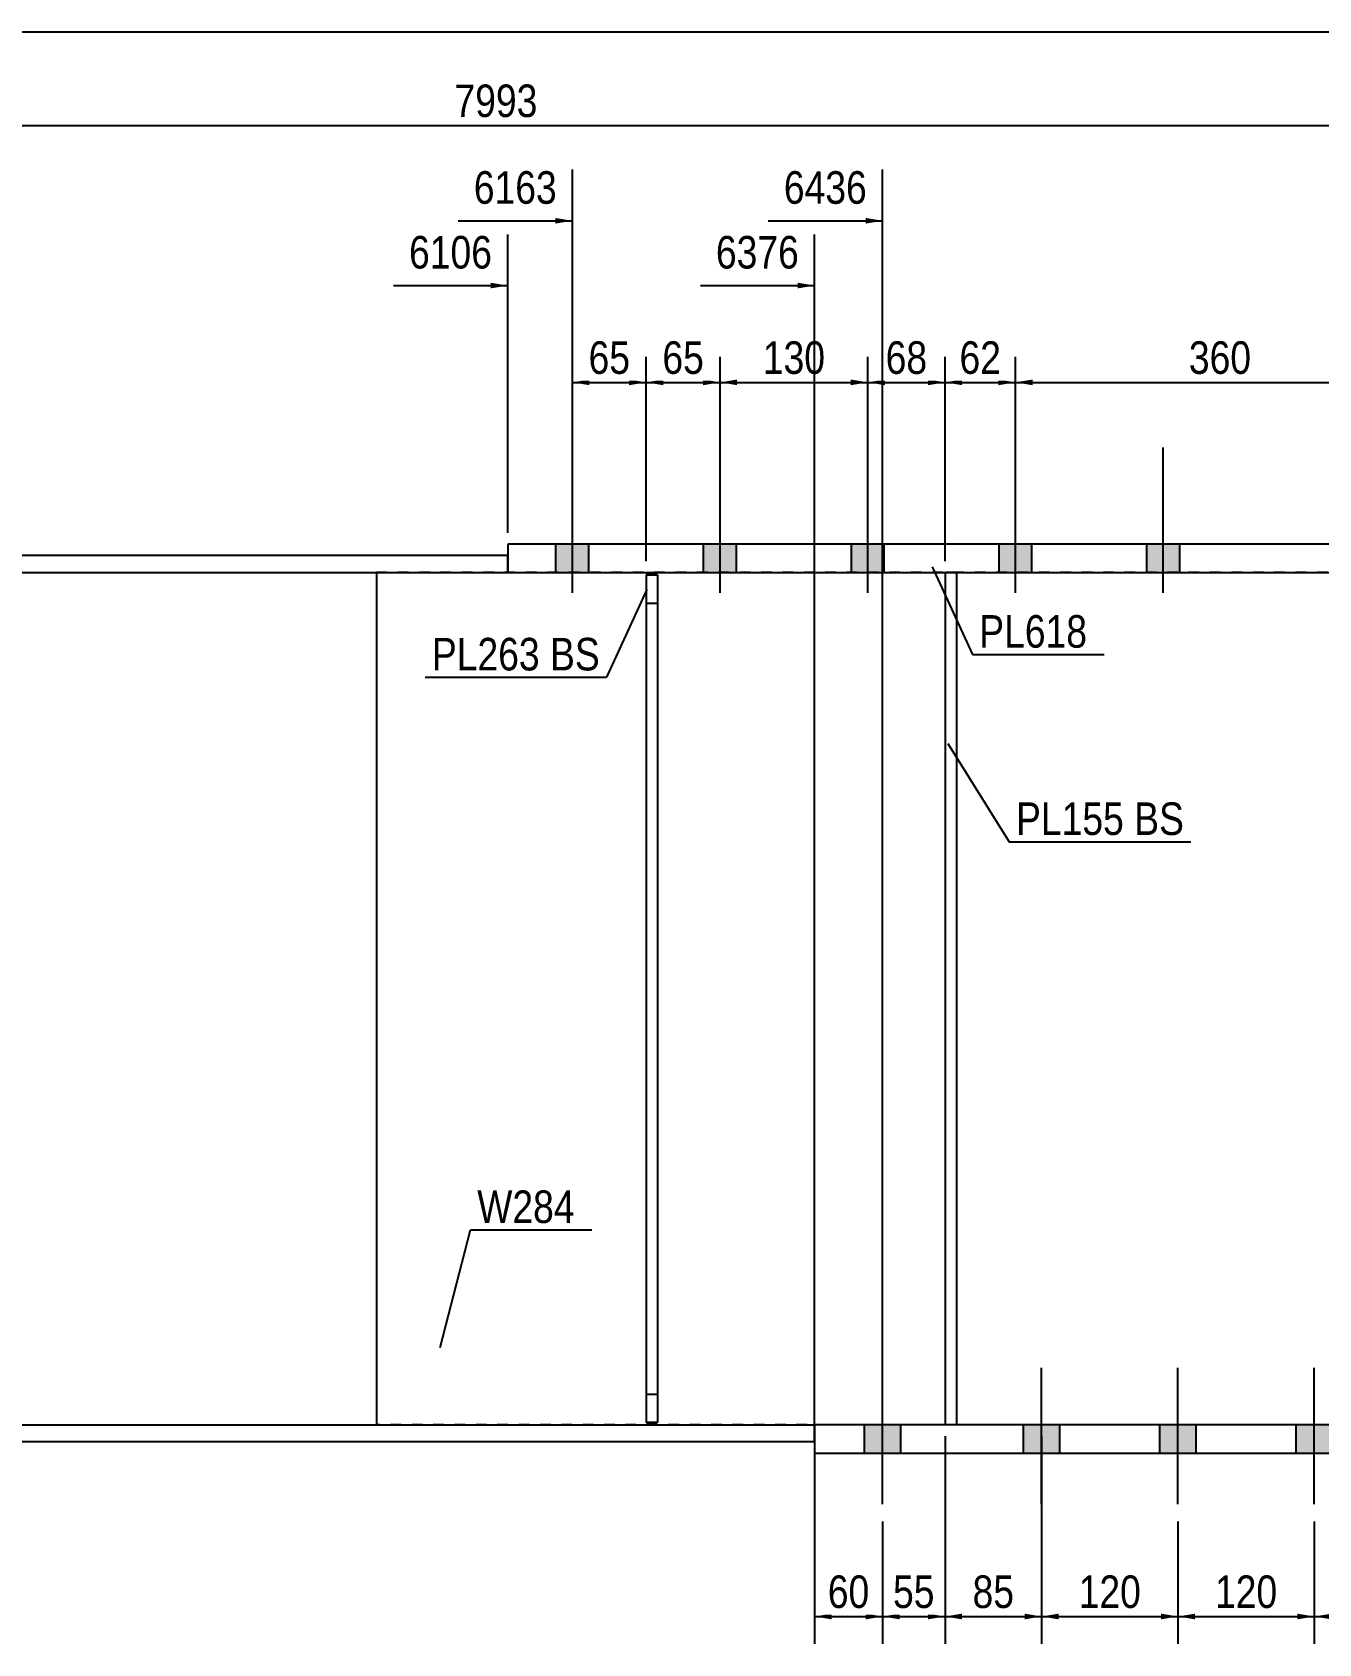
# Model space of a CAD drawing. Header units: millimetres. Extents: x -327 to 86, y -167 to 120.
# Drawn here: x -154.6 to -41.3, y -21.8 to 120.1 of the extents above; entities that cross this region are included whole.
import ezdxf

# ---------------------------------------------------------------- set-up
doc = ezdxf.new("R2010")
doc.units = ezdxf.units.MM
doc.linetypes.add('DXK_LINE_DOT1', pattern=[1.8814, 0.9407, -0.9407])
doc.styles.add('Arial Narrow', font='ARIALN.TTF', dxfattribs={"height": 0.2})

# ---------------------------------------------------------------- blocks, each defined once
blk = doc.blocks.new('Unknown-622253932-1209')
at = {"color": 5, "linetype": 'Continuous'}
blk.add_line((85.66, 120.05), (-324.34, 120.05), dxfattribs=at)
blk = doc.blocks.new('Bolt-622253932-1263 - 1230')
at = {"linetype": 'Continuous'}
for points in [[(-78.14, -2.5), (-81.34, -2.5), (-81.34, -5), (-78.14, -5)], [(-78.14, -2.5), (-81.34, -2.5), (-81.34, -5), (-78.14, -5)], [(-78.14, -2.5), (-81.34, -2.5), (-81.34, -5), (-78.14, -5)], [(-78.14, -2.5), (-81.34, -2.5), (-81.34, -5), (-78.14, -5)], [(-64.14, -2.5), (-67.34, -2.5), (-67.34, -5), (-64.14, -5)], [(-64.14, -2.5), (-67.34, -2.5), (-67.34, -5), (-64.14, -5)], [(-64.14, -2.5), (-67.34, -2.5), (-67.34, -5), (-64.14, -5)], [(-64.14, -2.5), (-67.34, -2.5), (-67.34, -5), (-64.14, -5)], [(-52.14, -2.5), (-55.34, -2.5), (-55.34, -5), (-52.14, -5)], [(-52.14, -2.5), (-55.34, -2.5), (-55.34, -5), (-52.14, -5)], [(-52.14, -2.5), (-55.34, -2.5), (-55.34, -5), (-52.14, -5)], [(-52.14, -2.5), (-55.34, -2.5), (-55.34, -5), (-52.14, -5)], [(-40.14, -2.5), (-43.34, -2.5), (-43.34, -5), (-40.14, -5)], [(-40.14, -2.5), (-43.34, -2.5), (-43.34, -5), (-40.14, -5)], [(-40.14, -2.5), (-43.34, -2.5), (-43.34, -5), (-40.14, -5)], [(-40.14, -2.5), (-43.34, -2.5), (-43.34, -5), (-40.14, -5)], [(-28.14, -2.5), (-31.34, -2.5), (-31.34, -5), (-28.14, -5)], [(-28.14, -2.5), (-31.34, -2.5), (-31.34, -5), (-28.14, -5)], [(-28.14, -2.5), (-31.34, -2.5), (-31.34, -5), (-28.14, -5)], [(-28.14, -2.5), (-31.34, -2.5), (-31.34, -5), (-28.14, -5)], [(-10.86, -2.5), (-14.06, -2.5), (-14.06, -5), (-10.86, -5)], [(-10.86, -2.5), (-14.06, -2.5), (-14.06, -5), (-10.86, -5)], [(-10.86, -2.5), (-14.06, -2.5), (-14.06, -5), (-10.86, -5)], [(-10.86, -2.5), (-14.06, -2.5), (-14.06, -5), (-10.86, -5)], [(6.39, -2.5), (3.19, -2.5), (3.19, -5), (6.39, -5)], [(6.39, -2.5), (3.19, -2.5), (3.19, -5), (6.39, -5)], [(6.39, -2.5), (3.19, -2.5), (3.19, -5), (6.39, -5)], [(6.39, -2.5), (3.19, -2.5), (3.19, -5), (6.39, -5)], [(18.39, -2.5), (15.19, -2.5), (15.19, -5), (18.39, -5)], [(18.39, -2.5), (15.19, -2.5), (15.19, -5), (18.39, -5)], [(18.39, -2.5), (15.19, -2.5), (15.19, -5), (18.39, -5)], [(18.39, -2.5), (15.19, -2.5), (15.19, -5), (18.39, -5)], [(30.39, -2.5), (27.19, -2.5), (27.19, -5), (30.39, -5)], [(30.39, -2.5), (27.19, -2.5), (27.19, -5), (30.39, -5)], [(30.39, -2.5), (27.19, -2.5), (27.19, -5), (30.39, -5)], [(30.39, -2.5), (27.19, -2.5), (27.19, -5), (30.39, -5)], [(42.39, -2.5), (39.19, -2.5), (39.19, -5), (42.39, -5)], [(42.39, -2.5), (39.19, -2.5), (39.19, -5), (42.39, -5)], [(42.39, -2.5), (39.19, -2.5), (39.19, -5), (42.39, -5)], [(42.39, -2.5), (39.19, -2.5), (39.19, -5), (42.39, -5)], [(56.39, -2.5), (53.19, -2.5), (53.19, -5), (56.39, -5)], [(56.39, -2.5), (53.19, -2.5), (53.19, -5), (56.39, -5)], [(56.39, -2.5), (53.19, -2.5), (53.19, -5), (56.39, -5)], [(56.39, -2.5), (53.19, -2.5), (53.19, -5), (56.39, -5)]]:
    blk.add_hatch(color=3, dxfattribs=at).paths.add_polyline_path(points)
at = {"color": 3, "linetype": 'Continuous'}
for p, q in [((-79.74, -9.48), (-79.74, 2.5)), ((-79.74, -9.48), (-79.74, 2.5)), ((-79.74, -9.48), (-79.74, 2.5)), ((-79.74, -9.48), (-79.74, 2.5)), ((-65.74, -9.48), (-65.74, 2.5)), ((-65.74, -9.48), (-65.74, 2.5)), ((-65.74, -9.48), (-65.74, 2.5)), ((-65.74, -9.48), (-65.74, 2.5)), ((-53.74, -9.48), (-53.74, 2.5)), ((-53.74, -9.48), (-53.74, 2.5)), ((-53.74, -9.48), (-53.74, 2.5)), ((-53.74, -9.48), (-53.74, 2.5)), ((-41.74, -9.48), (-41.74, 2.5)), ((-41.74, -9.48), (-41.74, 2.5)), ((-41.74, -9.48), (-41.74, 2.5)), ((-41.74, -9.48), (-41.74, 2.5)), ((-29.74, -9.48), (-29.74, 2.5)), ((-29.74, -9.48), (-29.74, 2.5)), ((-29.74, -9.48), (-29.74, 2.5)), ((-29.74, -9.48), (-29.74, 2.5)), ((-12.46, -9.48), (-12.46, 2.5)), ((-12.46, -9.48), (-12.46, 2.5)), ((-12.46, -9.48), (-12.46, 2.5)), ((-12.46, -9.48), (-12.46, 2.5)), ((4.79, -9.48), (4.79, 2.5)), ((4.79, -9.48), (4.79, 2.5)), ((4.79, -9.48), (4.79, 2.5)), ((4.79, -9.48), (4.79, 2.5)), ((16.79, -9.48), (16.79, 2.5)), ((16.79, -9.48), (16.79, 2.5)), ((16.79, -9.48), (16.79, 2.5)), ((16.79, -9.48), (16.79, 2.5)), ((28.79, -9.48), (28.79, 2.5)), ((28.79, -9.48), (28.79, 2.5)), ((28.79, -9.48), (28.79, 2.5)), ((28.79, -9.48), (28.79, 2.5)), ((40.79, -9.48), (40.79, 2.5)), ((40.79, -9.48), (40.79, 2.5)), ((40.79, -9.48), (40.79, 2.5)), ((40.79, -9.48), (40.79, 2.5)), ((54.79, -9.48), (54.79, 2.5)), ((54.79, -9.48), (54.79, 2.5)), ((54.79, -9.48), (54.79, 2.5)), ((54.79, -9.48), (54.79, 2.5)), ((-81.34, -5), (-81.34, -2.5)), ((-81.34, -5), (-81.34, -2.5)), ((-81.34, -5), (-81.34, -2.5)), ((-81.34, -5), (-81.34, -2.5)), ((-78.14, -5), (-78.14, -2.5)), ((-78.14, -5), (-78.14, -2.5)), ((-78.14, -5), (-78.14, -2.5)), ((-78.14, -5), (-78.14, -2.5)), ((-67.34, -5), (-67.34, -2.5)), ((-67.34, -5), (-67.34, -2.5)), ((-67.34, -5), (-67.34, -2.5)), ((-67.34, -5), (-67.34, -2.5)), ((-64.14, -5), (-64.14, -2.5)), ((-64.14, -5), (-64.14, -2.5)), ((-64.14, -5), (-64.14, -2.5)), ((-64.14, -5), (-64.14, -2.5)), ((-55.34, -5), (-55.34, -2.5)), ((-55.34, -5), (-55.34, -2.5)), ((-55.34, -5), (-55.34, -2.5)), ((-55.34, -5), (-55.34, -2.5)), ((-52.14, -5), (-52.14, -2.5)), ((-52.14, -5), (-52.14, -2.5)), ((-52.14, -5), (-52.14, -2.5)), ((-52.14, -5), (-52.14, -2.5)), ((-43.34, -5), (-43.34, -2.5)), ((-43.34, -5), (-43.34, -2.5)), ((-43.34, -5), (-43.34, -2.5)), ((-43.34, -5), (-43.34, -2.5)), ((-40.14, -5), (-40.14, -2.5)), ((-40.14, -5), (-40.14, -2.5)), ((-40.14, -5), (-40.14, -2.5)), ((-40.14, -5), (-40.14, -2.5)), ((-31.34, -5), (-31.34, -2.5)), ((-31.34, -5), (-31.34, -2.5)), ((-31.34, -5), (-31.34, -2.5)), ((-31.34, -5), (-31.34, -2.5)), ((-28.14, -5), (-28.14, -2.5)), ((-28.14, -5), (-28.14, -2.5)), ((-28.14, -5), (-28.14, -2.5)), ((-28.14, -5), (-28.14, -2.5)), ((-14.06, -5), (-14.06, -2.5)), ((-14.06, -5), (-14.06, -2.5)), ((-14.06, -5), (-14.06, -2.5)), ((-14.06, -5), (-14.06, -2.5)), ((-10.86, -5), (-10.86, -2.5)), ((-10.86, -5), (-10.86, -2.5)), ((-10.86, -5), (-10.86, -2.5)), ((-10.86, -5), (-10.86, -2.5)), ((3.19, -5), (3.19, -2.5)), ((3.19, -5), (3.19, -2.5)), ((3.19, -5), (3.19, -2.5)), ((3.19, -5), (3.19, -2.5)), ((6.39, -5), (6.39, -2.5)), ((6.39, -5), (6.39, -2.5)), ((6.39, -5), (6.39, -2.5)), ((6.39, -5), (6.39, -2.5)), ((15.19, -5), (15.19, -2.5)), ((15.19, -5), (15.19, -2.5)), ((15.19, -5), (15.19, -2.5)), ((15.19, -5), (15.19, -2.5)), ((18.39, -5), (18.39, -2.5)), ((18.39, -5), (18.39, -2.5)), ((18.39, -5), (18.39, -2.5)), ((18.39, -5), (18.39, -2.5)), ((27.19, -5), (27.19, -2.5)), ((27.19, -5), (27.19, -2.5)), ((27.19, -5), (27.19, -2.5)), ((27.19, -5), (27.19, -2.5)), ((30.39, -5), (30.39, -2.5)), ((30.39, -5), (30.39, -2.5)), ((30.39, -5), (30.39, -2.5)), ((30.39, -5), (30.39, -2.5)), ((39.19, -5), (39.19, -2.5)), ((39.19, -5), (39.19, -2.5)), ((39.19, -5), (39.19, -2.5)), ((39.19, -5), (39.19, -2.5)), ((42.39, -5), (42.39, -2.5)), ((42.39, -5), (42.39, -2.5)), ((42.39, -5), (42.39, -2.5)), ((42.39, -5), (42.39, -2.5)), ((53.19, -5), (53.19, -2.5)), ((53.19, -5), (53.19, -2.5)), ((53.19, -5), (53.19, -2.5)), ((53.19, -5), (53.19, -2.5)), ((56.39, -5), (56.39, -2.5)), ((56.39, -5), (56.39, -2.5)), ((56.39, -5), (56.39, -2.5)), ((56.39, -5), (56.39, -2.5))]:
    blk.add_line(p, q, dxfattribs=at)
blk = doc.blocks.new('Part-622253932-1590 - 1230')
at = {"color": 2, "linetype": 'Continuous'}
for p, q in [((-124.29, 72.5), (-124.29, -2.5)), ((49.13, -2.26), (49.09, -2.5))]:
    blk.add_line(p, q, dxfattribs=at)
at = {"color": 7, "linetype": 'DXK_LINE_DOT1'}
for p, q in [((61.02, 72.5), (-124.29, 72.5)), ((49.13, -2.26), (61.02, 72.5)), ((49.09, -2.5), (-124.29, -2.5))]:
    blk.add_line(p, q, dxfattribs=at)
blk = doc.blocks.new('Bolt-622253932-1262 - 1230')
at = {"linetype": 'Continuous'}
for points in [[(-105.59, 75), (-108.49, 75), (-108.49, 72.5), (-105.59, 72.5)], [(-105.59, 75), (-108.49, 75), (-108.49, 72.5), (-105.59, 72.5)], [(-92.59, 75), (-95.49, 75), (-95.49, 72.5), (-92.59, 72.5)], [(-92.59, 75), (-95.49, 75), (-95.49, 72.5), (-92.59, 72.5)], [(-79.59, 75), (-82.49, 75), (-82.49, 72.5), (-79.59, 72.5)], [(-79.59, 75), (-82.49, 75), (-82.49, 72.5), (-79.59, 72.5)], [(-66.59, 75), (-69.49, 75), (-69.49, 72.5), (-66.59, 72.5)], [(-66.59, 75), (-69.49, 75), (-69.49, 72.5), (-66.59, 72.5)], [(-53.59, 75), (-56.49, 75), (-56.49, 72.5), (-53.59, 72.5)], [(-53.59, 75), (-56.49, 75), (-56.49, 72.5), (-53.59, 72.5)], [(-30.59, 75), (-33.49, 75), (-33.49, 72.5), (-30.59, 72.5)], [(-30.59, 75), (-33.49, 75), (-33.49, 72.5), (-30.59, 72.5)], [(-5.59, 75), (-8.49, 75), (-8.49, 72.5), (-5.59, 72.5)], [(-5.59, 75), (-8.49, 75), (-8.49, 72.5), (-5.59, 72.5)], [(17.41, 75), (14.51, 75), (14.51, 72.5), (17.41, 72.5)], [(17.41, 75), (14.51, 75), (14.51, 72.5), (17.41, 72.5)], [(30.41, 74.99), (27.51, 74.99), (27.51, 72.49), (30.41, 72.49)], [(30.41, 74.99), (27.51, 74.99), (27.51, 72.49), (30.41, 72.49)], [(43.41, 74.99), (40.51, 74.99), (40.51, 72.49), (43.41, 72.49)], [(43.41, 74.99), (40.51, 74.99), (40.51, 72.49), (43.41, 72.49)], [(56.41, 74.99), (53.51, 74.99), (53.51, 72.49), (56.41, 72.49)], [(56.41, 74.99), (53.51, 74.99), (53.51, 72.49), (56.41, 72.49)], [(69.41, 74.99), (66.51, 74.99), (66.51, 72.49), (69.41, 72.49)], [(69.41, 74.99), (66.51, 74.99), (66.51, 72.49), (69.41, 72.49)]]:
    blk.add_hatch(color=3, dxfattribs=at).paths.add_polyline_path(points)
at = {"color": 3, "linetype": 'Continuous'}
for p, q in [((-107.04, 70.71), (-107.04, 83.5)), ((-107.04, 70.71), (-107.04, 83.5)), ((-94.04, 70.71), (-94.04, 83.5)), ((-94.04, 70.71), (-94.04, 83.5)), ((-81.04, 70.71), (-81.04, 83.5)), ((-81.04, 70.71), (-81.04, 83.5)), ((-68.04, 70.71), (-68.04, 83.5)), ((-68.04, 70.71), (-68.04, 83.5)), ((-55.04, 70.71), (-55.04, 83.5)), ((-55.04, 70.71), (-55.04, 83.5)), ((-32.04, 70.71), (-32.04, 83.5)), ((-32.04, 70.71), (-32.04, 83.5)), ((-7.04, 70.71), (-7.04, 83.5)), ((-7.04, 70.71), (-7.04, 83.5)), ((15.96, 70.71), (15.96, 83.5)), ((15.96, 70.71), (15.96, 83.5)), ((28.96, 70.71), (28.96, 83.5)), ((28.96, 70.71), (28.96, 83.5)), ((41.96, 70.7), (41.96, 83.49)), ((41.96, 70.7), (41.96, 83.49)), ((54.96, 70.7), (54.96, 83.49)), ((54.96, 70.7), (54.96, 83.49)), ((67.96, 70.7), (67.96, 83.49)), ((67.96, 70.7), (67.96, 83.49)), ((-108.49, 72.5), (-108.49, 75)), ((-108.49, 72.5), (-108.49, 75)), ((-105.59, 72.5), (-105.59, 75)), ((-105.59, 72.5), (-105.59, 75)), ((-95.49, 72.5), (-95.49, 75)), ((-95.49, 72.5), (-95.49, 75)), ((-92.59, 72.5), (-92.59, 75)), ((-92.59, 72.5), (-92.59, 75)), ((-82.49, 72.5), (-82.49, 75)), ((-82.49, 72.5), (-82.49, 75)), ((-79.59, 72.5), (-79.59, 75)), ((-79.59, 72.5), (-79.59, 75)), ((-69.49, 72.5), (-69.49, 75)), ((-69.49, 72.5), (-69.49, 75)), ((-66.59, 72.5), (-66.59, 75)), ((-66.59, 72.5), (-66.59, 75)), ((-56.49, 72.5), (-56.49, 75)), ((-56.49, 72.5), (-56.49, 75)), ((-53.59, 72.5), (-53.59, 75)), ((-53.59, 72.5), (-53.59, 75)), ((-33.49, 72.5), (-33.49, 75)), ((-33.49, 72.5), (-33.49, 75)), ((-30.59, 72.5), (-30.59, 75)), ((-30.59, 72.5), (-30.59, 75)), ((-8.49, 72.5), (-8.49, 75)), ((-8.49, 72.5), (-8.49, 75)), ((-5.59, 72.5), (-5.59, 75)), ((-5.59, 72.5), (-5.59, 75)), ((14.51, 72.5), (14.51, 75)), ((14.51, 72.5), (14.51, 75)), ((17.41, 72.5), (17.41, 75)), ((17.41, 72.5), (17.41, 75)), ((27.51, 72.49), (27.51, 74.99)), ((27.51, 72.49), (27.51, 74.99)), ((30.41, 72.49), (30.41, 74.99)), ((30.41, 72.49), (30.41, 74.99)), ((40.51, 72.49), (40.51, 74.99)), ((40.51, 72.49), (40.51, 74.99)), ((43.41, 72.49), (43.41, 74.99)), ((43.41, 72.49), (43.41, 74.99)), ((53.51, 72.49), (53.51, 74.99)), ((53.51, 72.49), (53.51, 74.99)), ((56.41, 72.49), (56.41, 74.99)), ((56.41, 72.49), (56.41, 74.99)), ((66.51, 72.49), (66.51, 74.99)), ((66.51, 72.49), (66.51, 74.99)), ((69.41, 72.49), (69.41, 74.99)), ((69.41, 72.49), (69.41, 74.99))]:
    blk.add_line(p, q, dxfattribs=at)
blk = doc.blocks.new('Part-622253932-1281 - 1230')
at = {"color": 7, "linetype": 'DXK_LINE_DOT1'}
for p, q in [((-299.5, 72.5), (-299.5, -2.5)), ((-299.5, 72.5), (-244.49, 72.5)), ((-244.39, 72.5), (-164.39, 72.5)), ((-164.29, 72.5), (-124.29, 72.5)), ((-124.29, 72.5), (-124.29, -2.5)), ((-299.5, -2.5), (-244.49, -2.5)), ((-244.39, -2.5), (-164.39, -2.5)), ((-164.29, -2.5), (-124.29, -2.5))]:
    blk.add_line(p, q, dxfattribs=at)
blk = doc.blocks.new('Part-622253932-1492 - 1230')
at = {"color": 2, "linetype": 'Continuous'}
for p, q in [((-204.39, -4), (-204.39, -2.5)), ((-204.39, -2.5), (-164.39, -2.5)), ((-164.29, -2.5), (-85.72, -2.5)), ((-85.72, -2.5), (-85.72, -4)), ((-164.39, -4), (-204.39, -4)), ((-85.72, -4), (-164.29, -4))]:
    blk.add_line(p, q, dxfattribs=at)
blk = doc.blocks.new('Part-622253932-1558 - 1230')
at = {"color": 2, "linetype": 'Continuous'}
for p, q in [((-164.39, 74), (-204.39, 74)), ((-204.39, 72.5), (-204.39, 74)), ((-112.74, 74), (-164.29, 74)), ((-112.74, 72.5), (-112.74, 74)), ((-204.39, 72.5), (-164.39, 72.5)), ((-164.29, 72.5), (-112.74, 72.5))]:
    blk.add_line(p, q, dxfattribs=at)
blk = doc.blocks.new('Part-622253932-1419 - 1230')
at = {"color": 7, "linetype": 'DXK_LINE_DOT1'}
for p, q in [((-73.24, 72.5), (-74.24, 72.5)), ((-74.24, 72.5), (-74.24, -2.5)), ((-73.24, 72.5), (-73.24, -2.5)), ((-73.24, -2.5), (-74.24, -2.5))]:
    blk.add_line(p, q, dxfattribs=at)
blk = doc.blocks.new('Part-622253932-1441 - 1230')
at = {"color": 2, "linetype": 'Continuous'}
for p, q in [((-74.24, 72.5), (-74.24, -2.5)), ((-73.24, 72.5), (-73.24, -2.5))]:
    blk.add_line(p, q, dxfattribs=at)
at = {"color": 7, "linetype": 'DXK_LINE_DOT1'}
for p, q in [((-74.24, 72.5), (-74.24, 72.5)), ((-73.24, 72.5), (-73.24, 72.5))]:
    blk.add_line(p, q, dxfattribs=at)
blk = doc.blocks.new('Part-622253932-1470 - 1230')
at = {"color": 2, "linetype": 'Continuous'}
for p, q in [((60.79, -2.5), (-85.72, -2.5)), ((-85.72, -2.5), (-85.72, -5)), ((60.79, -5), (60.79, -2.5)), ((-85.72, -5), (60.79, -5))]:
    blk.add_line(p, q, dxfattribs=at)
blk = doc.blocks.new('Part-622253932-3434 - 1230')
at = {"color": 2, "linetype": 'Continuous'}
for p, q in [((-100.55, 72.3), (-100.55, -2.3)), ((-99.55, 72.3), (-100.55, 72.3)), ((-99.55, 72.3), (-99.55, -2.3)), ((-99.55, -2.3), (-100.55, -2.3))]:
    blk.add_line(p, q, dxfattribs=at)
at = {"color": 7, "linetype": 'DXK_LINE_DOT1'}
for p, q in [((-100.55, 69.8), (-99.55, 69.8)), ((-100.55, 0.2), (-99.55, 0.2))]:
    blk.add_line(p, q, dxfattribs=at)
blk = doc.blocks.new('Part-622253932-3437 - 1230')
at = {"color": 7, "linetype": 'DXK_LINE_DOT1'}
for p, q in [((-100.55, 72.3), (-100.55, -2.3)), ((-100.55, 72.3), (-99.55, 72.3)), ((-99.55, 72.3), (-99.55, -2.3)), ((-100.55, -2.3), (-99.55, -2.3))]:
    blk.add_line(p, q, dxfattribs=at)
blk = doc.blocks.new('Part-622253932-13375 - 1230')
at = {"color": 2, "linetype": 'Continuous'}
for p, q in [((73.96, 74.99), (-112.74, 75)), ((-112.74, 75), (-112.74, 72.5)), ((73.96, 72.49), (73.96, 74.99)), ((-112.74, 72.5), (73.96, 72.49))]:
    blk.add_line(p, q, dxfattribs=at)
blk = doc.blocks.new('StraightDimension-622253932-15889 - 1230')
at = {"linetype": 'Continuous'}
for points in [[(-84.22, -19.62), (-85.72, -19.37), (-84.22, -19.12)], [(-81.24, -19.12), (-79.74, -19.37), (-81.24, -19.62)]]:
    blk.add_hatch(color=7, dxfattribs=at).paths.add_polyline_path(points)
at = {"color": 7, "linetype": 'Continuous'}
for p, q in [((-85.72, -3.5), (-85.72, -21.77)), ((-79.74, -11), (-79.74, -21.77)), ((-85.72, -19.37), (-79.74, -19.37))]:
    blk.add_line(p, q, dxfattribs=at)
at = {"color": 0}
blk.add_wipeout([(-80.3, -19.22), (-80.3, -15.02), (-85.16, -15.02), (-85.16, -19.22)], dxfattribs=at)
at = {"color": 3, "style": 'Arial Narrow'}
blk.add_text('60', height=2.863, dxfattribs=at).set_placement((-84.56, -18.62))
blk = doc.blocks.new('StraightDimension-622253932-1798 - 1230')
at = {"color": 7, "linetype": 'Continuous'}
blk.add_line((-301.49, 111.84), (73.96, 111.84), dxfattribs=at)
at = {"color": 0}
blk.add_wipeout([(-109.51, 111.99), (-109.51, 116.19), (-118.02, 116.19), (-118.02, 111.99)], dxfattribs=at)
at = {"color": 3, "style": 'Arial Narrow'}
blk.add_text('7993', height=2.863, dxfattribs=at).set_placement((-117.42, 112.59))
blk = doc.blocks.new('StraightDimension-622253932-11339 - 1230')
at = {"linetype": 'Continuous'}
for points in [[(-66.54, 88.99), (-68.04, 89.24), (-66.54, 89.49)], [(-33.54, 89.49), (-32.04, 89.24), (-33.54, 88.99)]]:
    blk.add_hatch(color=7, dxfattribs=at).paths.add_polyline_path(points)
at = {"color": 7, "linetype": 'Continuous'}
for p, q in [((-68.04, 79.07), (-68.04, 91.49)), ((-32.04, 75), (-32.04, 91.49)), ((-68.04, 89.24), (-32.04, 89.24))]:
    blk.add_line(p, q, dxfattribs=at)
at = {"color": 0}
blk.add_wipeout([(-46.69, 89.39), (-46.69, 93.59), (-53.38, 93.59), (-53.38, 89.39)], dxfattribs=at)
at = {"color": 3, "style": 'Arial Narrow'}
blk.add_text('360', height=2.863, dxfattribs=at).set_placement((-52.78, 89.99))
blk = doc.blocks.new('StraightDimension-622253932-11340 - 1230')
at = {"linetype": 'Continuous'}
for points in [[(-72.74, 88.99), (-74.24, 89.24), (-72.74, 89.49)], [(-69.54, 89.49), (-68.04, 89.24), (-69.54, 88.99)]]:
    blk.add_hatch(color=7, dxfattribs=at).paths.add_polyline_path(points)
at = {"color": 7, "linetype": 'Continuous'}
for p, q in [((-74.24, 73.5), (-74.24, 91.49)), ((-68.04, 79.07), (-68.04, 91.49)), ((-74.24, 89.24), (-68.04, 89.24))]:
    blk.add_line(p, q, dxfattribs=at)
at = {"color": 0}
blk.add_wipeout([(-68.71, 89.39), (-68.71, 93.59), (-73.57, 93.59), (-73.57, 89.39)], dxfattribs=at)
at = {"color": 3, "style": 'Arial Narrow'}
blk.add_text('62', height=2.863, dxfattribs=at).set_placement((-72.97, 89.99))
blk = doc.blocks.new('StraightDimension-622253932-11341 - 1230')
at = {"linetype": 'Continuous'}
for points in [[(-79.54, 88.99), (-81.04, 89.24), (-79.54, 89.49)], [(-75.74, 89.49), (-74.24, 89.24), (-75.74, 88.99)]]:
    blk.add_hatch(color=7, dxfattribs=at).paths.add_polyline_path(points)
at = {"color": 7, "linetype": 'Continuous'}
for p, q in [((-81.04, 79.07), (-81.04, 91.49)), ((-74.24, 73.5), (-74.24, 91.49)), ((-81.04, 89.24), (-74.24, 89.24))]:
    blk.add_line(p, q, dxfattribs=at)
at = {"color": 0}
blk.add_wipeout([(-75.21, 89.39), (-75.21, 93.59), (-80.07, 93.59), (-80.07, 89.39)], dxfattribs=at)
at = {"color": 3, "style": 'Arial Narrow'}
blk.add_text('68', height=2.863, dxfattribs=at).set_placement((-79.47, 89.99))
blk = doc.blocks.new('StraightDimension-622253932-11342 - 1230')
at = {"linetype": 'Continuous'}
for points in [[(-92.54, 88.99), (-94.04, 89.24), (-92.54, 89.49)], [(-82.54, 89.49), (-81.04, 89.24), (-82.54, 88.99)]]:
    blk.add_hatch(color=7, dxfattribs=at).paths.add_polyline_path(points)
at = {"color": 7, "linetype": 'Continuous'}
for p, q in [((-94.04, 79.85), (-94.04, 91.49)), ((-81.04, 79.07), (-81.04, 91.49)), ((-94.04, 89.24), (-81.04, 89.24))]:
    blk.add_line(p, q, dxfattribs=at)
at = {"color": 0}
blk.add_wipeout([(-84.19, 89.39), (-84.19, 93.59), (-90.88, 93.59), (-90.88, 89.39)], dxfattribs=at)
at = {"color": 3, "style": 'Arial Narrow'}
blk.add_text('130', height=2.863, dxfattribs=at).set_placement((-90.28, 89.99))
blk = doc.blocks.new('StraightDimension-622253932-11343 - 1230')
at = {"linetype": 'Continuous'}
for points in [[(-99.05, 88.99), (-100.55, 89.24), (-99.05, 89.49)], [(-95.54, 89.49), (-94.04, 89.24), (-95.54, 88.99)]]:
    blk.add_hatch(color=7, dxfattribs=at).paths.add_polyline_path(points)
at = {"color": 7, "linetype": 'Continuous'}
for p, q in [((-100.55, 73.5), (-100.55, 91.49)), ((-94.04, 79.85), (-94.04, 91.49)), ((-100.55, 89.24), (-94.04, 89.24))]:
    blk.add_line(p, q, dxfattribs=at)
at = {"color": 0}
blk.add_wipeout([(-94.87, 89.39), (-94.87, 93.59), (-99.72, 93.59), (-99.72, 89.39)], dxfattribs=at)
at = {"color": 3, "style": 'Arial Narrow'}
blk.add_text('65', height=2.863, dxfattribs=at).set_placement((-99.12, 89.99))
blk = doc.blocks.new('StraightDimension-622253932-11344 - 1230')
at = {"linetype": 'Continuous'}
for points in [[(-105.54, 88.99), (-107.04, 89.24), (-105.54, 89.49)], [(-102.05, 89.49), (-100.55, 89.24), (-102.05, 88.99)]]:
    blk.add_hatch(color=7, dxfattribs=at).paths.add_polyline_path(points)
at = {"color": 7, "linetype": 'Continuous'}
for p, q in [((-107.04, 71), (-107.04, 91.49)), ((-100.55, 73.5), (-100.55, 91.49)), ((-107.04, 89.24), (-100.55, 89.24))]:
    blk.add_line(p, q, dxfattribs=at)
at = {"color": 0}
blk.add_wipeout([(-101.37, 89.39), (-101.37, 93.59), (-106.22, 93.59), (-106.22, 89.39)], dxfattribs=at)
at = {"color": 3, "style": 'Arial Narrow'}
blk.add_text('65', height=2.863, dxfattribs=at).set_placement((-105.62, 89.99))
blk = doc.blocks.new('StraightDimension-622253932-14067 - 1230')
at = {"linetype": 'Continuous'}
blk.add_hatch(color=7, dxfattribs=at).paths.add_polyline_path([(-81.24, 103.71), (-79.74, 103.46), (-81.24, 103.21)])
at = {"color": 7, "linetype": 'Continuous'}
for p, q in [((-79.74, -1.5), (-79.74, 107.96)), ((-89.8, 103.46), (-79.74, 103.46))]:
    blk.add_line(p, q, dxfattribs=at)
at = {"color": 0}
blk.add_wipeout([(-80.51, 104.36), (-80.51, 108.56), (-89.03, 108.56), (-89.03, 104.36)], dxfattribs=at)
at = {"color": 3, "style": 'Arial Narrow'}
blk.add_text('6436', height=2.863, dxfattribs=at).set_placement((-88.43, 104.96))
blk = doc.blocks.new('StraightDimension-622253932-14068 - 1230')
at = {"linetype": 'Continuous'}
blk.add_hatch(color=7, dxfattribs=at).paths.add_polyline_path([(-87.22, 98.01), (-85.72, 97.76), (-87.22, 97.51)])
at = {"color": 7, "linetype": 'Continuous'}
for p, q in [((-85.72, -4), (-85.72, 102.26)), ((-95.78, 97.76), (-85.72, 97.76))]:
    blk.add_line(p, q, dxfattribs=at)
at = {"color": 0}
blk.add_wipeout([(-86.49, 98.66), (-86.49, 102.86), (-95.01, 102.86), (-95.01, 98.66)], dxfattribs=at)
at = {"color": 3, "style": 'Arial Narrow'}
blk.add_text('6376', height=2.863, dxfattribs=at).set_placement((-94.41, 99.26))
blk = doc.blocks.new('StraightDimension-622253932-14069 - 1230')
at = {"linetype": 'Continuous'}
blk.add_hatch(color=7, dxfattribs=at).paths.add_polyline_path([(-108.54, 103.71), (-107.04, 103.46), (-108.54, 103.21)])
at = {"color": 7, "linetype": 'Continuous'}
for p, q in [((-107.04, 76.97), (-107.04, 107.96)), ((-117.1, 103.46), (-107.04, 103.46))]:
    blk.add_line(p, q, dxfattribs=at)
at = {"color": 0}
blk.add_wipeout([(-107.81, 104.36), (-107.81, 108.56), (-116.32, 108.56), (-116.32, 104.36)], dxfattribs=at)
at = {"color": 3, "style": 'Arial Narrow'}
blk.add_text('6163', height=2.863, dxfattribs=at).set_placement((-115.72, 104.96))
blk = doc.blocks.new('StraightDimension-622253932-14070 - 1230')
at = {"linetype": 'Continuous'}
blk.add_hatch(color=7, dxfattribs=at).paths.add_polyline_path([(-114.24, 98.01), (-112.74, 97.76), (-114.24, 97.51)])
at = {"color": 7, "linetype": 'Continuous'}
for p, q in [((-112.74, 76), (-112.74, 102.26)), ((-122.8, 97.76), (-112.74, 97.76))]:
    blk.add_line(p, q, dxfattribs=at)
at = {"color": 0, "linetype": 'Continuous'}
blk.add_wipeout([(-292.96, 99.11), (-292.96, 103.31), (-298.91, 103.31), (-298.91, 99.11)], dxfattribs=at)
at = {"color": 7, "linetype": 'Continuous'}
for p, q in [((-299.49, 83.52), (-299.49, 103.01)), ((-298.99, 98.76), (-299.49, 98.51)), ((-298.99, 98.26), (-299.49, 98.51)), ((-293.56, 98.51), (-299.49, 98.51))]:
    blk.add_line(p, q, dxfattribs=at)
at = {"color": 3, "linetype": 'Continuous', "style": 'Arial Narrow'}
blk.add_text('RD', height=2.863, dxfattribs=at).set_placement((-298.31, 99.71))
at = {"color": 0}
blk.add_wipeout([(-113.51, 98.66), (-113.51, 102.86), (-122.02, 102.86), (-122.02, 98.66)], dxfattribs=at)
at = {"color": 3, "style": 'Arial Narrow'}
blk.add_text('6106', height=2.863, dxfattribs=at).set_placement((-121.42, 99.26))
blk = doc.blocks.new('StraightDimension-622253932-15884 - 1230')
at = {"linetype": 'Continuous'}
for points in [[(-40.24, -19.62), (-41.74, -19.37), (-40.24, -19.12)], [(-31.24, -19.12), (-29.74, -19.37), (-31.24, -19.62)]]:
    blk.add_hatch(color=7, dxfattribs=at).paths.add_polyline_path(points)
at = {"color": 7, "linetype": 'Continuous'}
for p, q in [((-41.74, -11), (-41.74, -21.77)), ((-29.74, -11), (-29.74, -21.77)), ((-41.74, -19.37), (-29.74, -19.37))]:
    blk.add_line(p, q, dxfattribs=at)
at = {"color": 0}
blk.add_wipeout([(-32.4, -19.22), (-32.4, -15.02), (-39.08, -15.02), (-39.08, -19.22)], dxfattribs=at)
at = {"color": 3, "style": 'Arial Narrow'}
blk.add_text('120', height=2.863, dxfattribs=at).set_placement((-38.48, -18.62))
blk = doc.blocks.new('StraightDimension-622253932-15885 - 1230')
at = {"linetype": 'Continuous'}
for points in [[(-52.24, -19.62), (-53.74, -19.37), (-52.24, -19.12)], [(-43.24, -19.12), (-41.74, -19.37), (-43.24, -19.62)]]:
    blk.add_hatch(color=7, dxfattribs=at).paths.add_polyline_path(points)
at = {"color": 7, "linetype": 'Continuous'}
for p, q in [((-53.74, -11), (-53.74, -21.77)), ((-41.74, -11), (-41.74, -21.77)), ((-53.74, -19.37), (-41.74, -19.37))]:
    blk.add_line(p, q, dxfattribs=at)
at = {"color": 0}
blk.add_wipeout([(-44.4, -19.22), (-44.4, -15.02), (-51.08, -15.02), (-51.08, -19.22)], dxfattribs=at)
at = {"color": 3, "style": 'Arial Narrow'}
blk.add_text('120', height=2.863, dxfattribs=at).set_placement((-50.48, -18.62))
blk = doc.blocks.new('StraightDimension-622253932-15886 - 1230')
at = {"linetype": 'Continuous'}
for points in [[(-64.24, -19.62), (-65.74, -19.37), (-64.24, -19.12)], [(-55.24, -19.12), (-53.74, -19.37), (-55.24, -19.62)]]:
    blk.add_hatch(color=7, dxfattribs=at).paths.add_polyline_path(points)
at = {"color": 7, "linetype": 'Continuous'}
for p, q in [((-65.74, -3.5), (-65.74, -21.77)), ((-53.74, -11), (-53.74, -21.77)), ((-65.74, -19.37), (-53.74, -19.37))]:
    blk.add_line(p, q, dxfattribs=at)
at = {"color": 0}
blk.add_wipeout([(-56.4, -19.22), (-56.4, -15.02), (-63.08, -15.02), (-63.08, -19.22)], dxfattribs=at)
at = {"color": 3, "style": 'Arial Narrow'}
blk.add_text('120', height=2.863, dxfattribs=at).set_placement((-62.48, -18.62))
blk = doc.blocks.new('StraightDimension-622253932-15887 - 1230')
at = {"linetype": 'Continuous'}
for points in [[(-72.74, -19.62), (-74.24, -19.37), (-72.74, -19.12)], [(-67.24, -19.12), (-65.74, -19.37), (-67.24, -19.62)]]:
    blk.add_hatch(color=7, dxfattribs=at).paths.add_polyline_path(points)
at = {"color": 7, "linetype": 'Continuous'}
for p, q in [((-74.24, -3.5), (-74.24, -21.77)), ((-65.74, -3.5), (-65.74, -21.77)), ((-74.24, -19.37), (-65.74, -19.37))]:
    blk.add_line(p, q, dxfattribs=at)
at = {"color": 0}
blk.add_wipeout([(-67.56, -19.22), (-67.56, -15.02), (-72.42, -15.02), (-72.42, -19.22)], dxfattribs=at)
at = {"color": 3, "style": 'Arial Narrow'}
blk.add_text('85', height=2.863, dxfattribs=at).set_placement((-71.82, -18.62))
blk = doc.blocks.new('StraightDimension-622253932-15888 - 1230')
at = {"linetype": 'Continuous'}
for points in [[(-78.24, -19.62), (-79.74, -19.37), (-78.24, -19.12)], [(-75.74, -19.12), (-74.24, -19.37), (-75.74, -19.62)]]:
    blk.add_hatch(color=7, dxfattribs=at).paths.add_polyline_path(points)
at = {"color": 7, "linetype": 'Continuous'}
for p, q in [((-74.24, -3.5), (-74.24, -21.77)), ((-79.74, -11), (-79.74, -21.77)), ((-79.74, -19.37), (-74.24, -19.37))]:
    blk.add_line(p, q, dxfattribs=at)
at = {"color": 0}
blk.add_wipeout([(-74.56, -19.22), (-74.56, -15.02), (-79.42, -15.02), (-79.42, -19.22)], dxfattribs=at)
at = {"color": 3, "style": 'Arial Narrow'}
blk.add_text('55', height=2.863, dxfattribs=at).set_placement((-78.82, -18.62))
blk = doc.blocks.new('Mark-622253932-1586 - 1230')
at = {"color": 0}
blk.add_wipeout([(-106.83, 15.26), (-106.83, 18.26), (-115.42, 18.26), (-115.42, 15.26)], dxfattribs=at)
blk.add_wipeout([(-106.83, 15.26), (-106.83, 18.26), (-115.42, 18.26), (-115.42, 15.26)], dxfattribs=at)
at = {"color": 7, "linetype": 'Continuous'}
for p, q in [((-118.68, 4.3), (-116.02, 14.66)), ((-116.02, 14.66), (-105.33, 14.66))]:
    blk.add_line(p, q, dxfattribs=at)
at = {"color": 3, "style": 'Arial Narrow'}
blk.add_text('W284', height=2.863, dxfattribs=at).set_placement((-115.42, 15.26))
blk = doc.blocks.new('Mark-622253932-13376 - 1230')
at = {"color": 0}
blk.add_wipeout([(-61.73, 65.89), (-61.73, 68.89), (-71.23, 68.89), (-71.23, 65.89)], dxfattribs=at)
blk.add_wipeout([(-61.73, 65.89), (-61.73, 68.89), (-71.23, 68.89), (-71.23, 65.89)], dxfattribs=at)
at = {"color": 7, "linetype": 'Continuous'}
for p, q in [((-75.37, 73.02), (-71.83, 65.29)), ((-71.83, 65.29), (-60.23, 65.29))]:
    blk.add_line(p, q, dxfattribs=at)
at = {"color": 3, "style": 'Arial Narrow'}
blk.add_text('PL618', height=2.863, dxfattribs=at).set_placement((-71.23, 65.89))
blk = doc.blocks.new('MarkSet-622253932-3448 - 1230')
at = {"color": 0}
for points in [[(-109.91, 63.89), (-109.91, 66.89), (-119.41, 66.89), (-119.41, 63.89)], [(-104.63, 63.89), (-104.63, 66.89), (-109.01, 66.89), (-109.01, 63.89)]]:
    blk.add_wipeout(points, dxfattribs=at)
for points in [[(-109.91, 63.89), (-109.91, 66.89), (-119.41, 66.89), (-119.41, 63.89)], [(-104.63, 63.89), (-104.63, 66.89), (-109.01, 66.89), (-109.01, 63.89)]]:
    blk.add_wipeout(points, dxfattribs=at)
at = {"color": 7, "linetype": 'Continuous'}
for p in [(-100.49, 71.02), (-120.01, 63.29)]:
    blk.add_line(p, (-104.03, 63.29), dxfattribs=at)
at = {"color": 3, "style": 'Arial Narrow'}
for s, p in [('PL263', (-119.41, 63.89)), ('BS', (-109.01, 63.89))]:
    blk.add_text(s, height=2.863, dxfattribs=at).set_placement(p)
blk = doc.blocks.new('MarkSet-622253932-2052 - 1230')
at = {"color": 0}
for points in [[(-58.49, 49.41), (-58.49, 52.41), (-67.99, 52.41), (-67.99, 49.41)], [(-53.2, 49.41), (-53.2, 52.41), (-57.59, 52.41), (-57.59, 49.41)]]:
    blk.add_wipeout(points, dxfattribs=at)
for points in [[(-58.49, 49.41), (-58.49, 52.41), (-67.99, 52.41), (-67.99, 49.41)], [(-53.2, 49.41), (-53.2, 52.41), (-57.59, 52.41), (-57.59, 49.41)]]:
    blk.add_wipeout(points, dxfattribs=at)
at = {"color": 7, "linetype": 'Continuous'}
for p, q in [((-74.01, 57.47), (-68.59, 48.81)), ((-68.59, 48.81), (-52.6, 48.81))]:
    blk.add_line(p, q, dxfattribs=at)
at = {"color": 3, "style": 'Arial Narrow'}
for s, p in [('PL155', (-67.99, 49.41)), ('BS', (-57.59, 49.41))]:
    blk.add_text(s, height=2.863, dxfattribs=at).set_placement(p)

msp = doc.modelspace()

# ---------------------------------------------------------------- block references
for name in ['Unknown-622253932-1209', 'Bolt-622253932-1262 - 1230', 'Part-622253932-1558 - 1230', 'Part-622253932-13375 - 1230', 'Part-622253932-1281 - 1230', 'Part-622253932-1590 - 1230', 'Part-622253932-1419 - 1230', 'Part-622253932-1441 - 1230', 'Part-622253932-3434 - 1230', 'Part-622253932-3437 - 1230', 'Bolt-622253932-1263 - 1230', 'Part-622253932-1492 - 1230', 'Part-622253932-1470 - 1230']:
    msp.add_blockref(name, (0, 0))

# ---------------------------------------------------------------- next in the draw order: block references
for name in ['StraightDimension-622253932-1798 - 1230', 'MarkSet-622253932-2052 - 1230', 'Mark-622253932-1586 - 1230', 'StraightDimension-622253932-15889 - 1230', 'StraightDimension-622253932-15884 - 1230']:
    msp.add_blockref(name, (0, 0))

# ---------------------------------------------------------------- next in the draw order: block references
for name in ['StraightDimension-622253932-11339 - 1230', 'StraightDimension-622253932-15885 - 1230']:
    msp.add_blockref(name, (0, 0))

# ---------------------------------------------------------------- next in the draw order: block references
for name in ['StraightDimension-622253932-11340 - 1230', 'StraightDimension-622253932-15886 - 1230']:
    msp.add_blockref(name, (0, 0))

# ---------------------------------------------------------------- next in the draw order: block references
for name in ['StraightDimension-622253932-11341 - 1230', 'StraightDimension-622253932-15887 - 1230']:
    msp.add_blockref(name, (0, 0))

# ---------------------------------------------------------------- next in the draw order: block references
for name in ['StraightDimension-622253932-11342 - 1230', 'Mark-622253932-13376 - 1230', 'StraightDimension-622253932-15888 - 1230']:
    msp.add_blockref(name, (0, 0))

# ---------------------------------------------------------------- next in the draw order: block references
for name in ['StraightDimension-622253932-14067 - 1230', 'StraightDimension-622253932-11343 - 1230']:
    msp.add_blockref(name, (0, 0))

# ---------------------------------------------------------------- next in the draw order: block references
for name in ['StraightDimension-622253932-14068 - 1230', 'StraightDimension-622253932-11344 - 1230']:
    msp.add_blockref(name, (0, 0))

# ---------------------------------------------------------------- next in the draw order: block references
for name in ['StraightDimension-622253932-14069 - 1230', 'MarkSet-622253932-3448 - 1230']:
    msp.add_blockref(name, (0, 0))

# ---------------------------------------------------------------- next in the draw order: block references
msp.add_blockref('StraightDimension-622253932-14070 - 1230', (0, 0))

doc.saveas('drawing.dxf')
